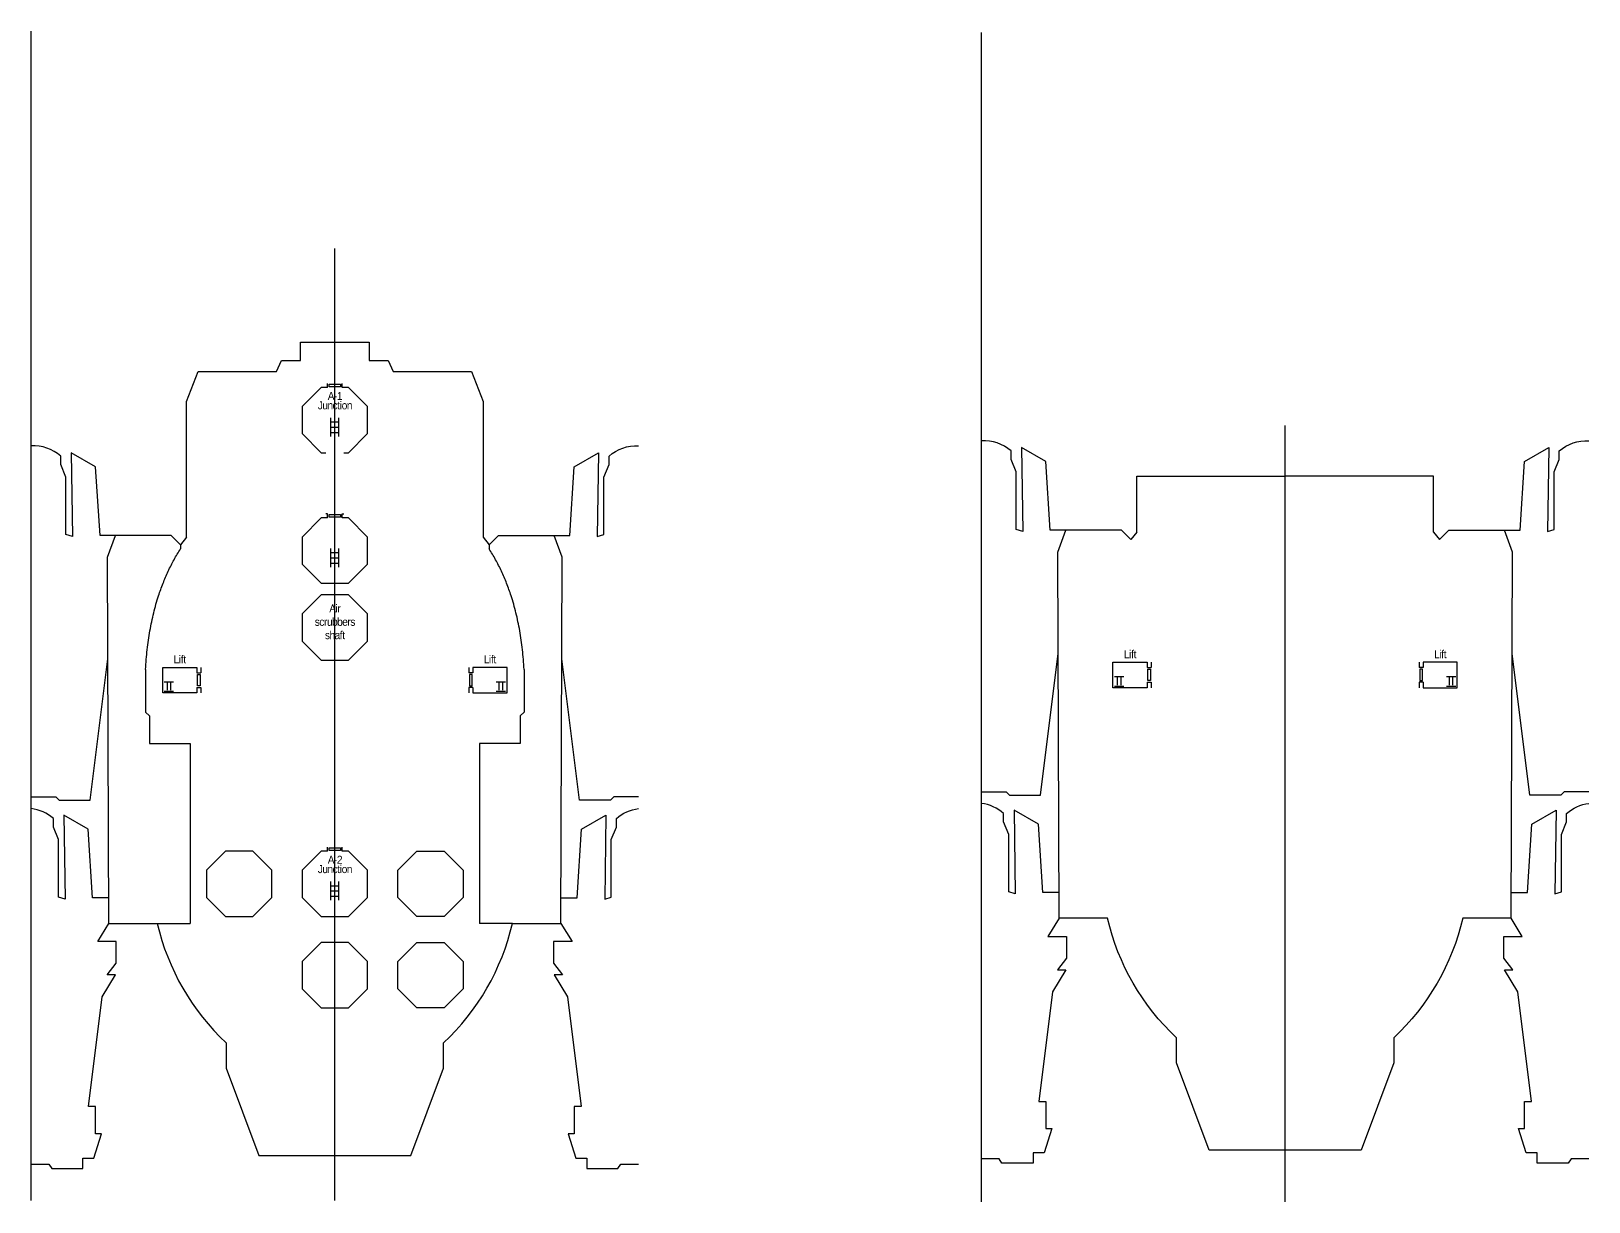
# Model space of a CAD drawing. Header units: millimetres. Extents: x 26183 to 220797, y 29460 to 340250.
# Drawn here: x 26183 to 220797, y 29460 to 175684 of the extents above; entities that cross this region are included whole.
import ezdxf

# ---------------------------------------------------------------- set-up
doc = ezdxf.new("R2010")
doc.units = ezdxf.units.MM
doc.header["$MEASUREMENT"] = 0
doc.layers.add('axes', color=140, linetype='Continuous', plot=False)
for name, color, linetype in [('Deck A', 3, 'Continuous'), ('hatch', 254, 'Continuous'), ('icons', 3, 'Continuous'), ('Text', 255, 'Continuous')]:
    doc.layers.add(name, color=color, linetype=linetype)
doc.styles.get("Standard").update_dxf_attribs({"font": 'arial.ttf'})
doc.dimstyles.get("Standard").update_dxf_attribs({"dimtxt": 0.18, "dimasz": 0.18, "dimexe": 0.18, "dimexo": 0.0625, "dimgap": 0.09, "dimtad": 0, "dimtih": 1, "dimtoh": 1, "dimdec": 4, "dimzin": 0, "dimdsep": 46, "dimtxsty": 'Standard', "dimcen": 0.09, "dimadec": 0, "dimazin": 0, "dimtfac": 1, "dimtdec": 4, "dimtofl": 0, "dimtmove": 0, "dimatfit": 3, "dimfxl": 1, "dimtolj": 1, "dimtzin": 0, "dimarcsym": 0})

# ---------------------------------------------------------------- blocks, each defined once
blk = doc.blocks.new('ladder')
at = {"layer": 'icons'}
for p, q in [((-493, -510), (-493, 1825)), ((-493, 1314), (493, 1314)), ((-493, 657), (493, 657)), ((-493, 0), (493, 0)), ((493, -510), (493, 1825))]:
    blk.add_line(p, q, dxfattribs=at)
blk = doc.blocks.new('lift')
at = {"layer": 'icons'}
for p, q in [((-576, 1193), (576, 1193)), ((-576, 0), (576, 0))]:
    blk.add_line(p, q, dxfattribs=at)
for points in [[(-237, 1061), (-237, 132)], [(237, 132), (237, 1061)]]:
    blk.add_leader(points, dimstyle='Standard', override={"dimasz": 400}, dxfattribs=at)

msp = doc.modelspace()

# ---------------------------------------------------------------- linework, layer by layer
at = {"layer": 'axes'}
for p, q in [((26183, 29619), (26183, 175684)), ((144912, 29460), (144912, 175525)), ((64126, 29619), (64126, 148536)), ((182855, 29460), (182855, 126423))]:
    msp.add_line(p, q, dxfattribs=at)
at = {"layer": 'Deck A'}
for p, q in [((63210, 131194), (63210, 131695)), ((65042, 131194), (65042, 131695)), ((63210, 115384), (62999, 115384)), ((63210, 114882), (63210, 115384)), ((65042, 114882), (65042, 115384)), ((65042, 115384), (65253, 115384)), ((42617, 93032), (42617, 96221)), ((42617, 96221), (46882, 96221)), ((46882, 96221), (46882, 95543)), ((46882, 95543), (47384, 95543)), ((47384, 96221), (47384, 95543)), ((80868, 96221), (80868, 95543)), ((81370, 95543), (80868, 95543)), ((85635, 96221), (81370, 96221)), ((81370, 96221), (81370, 95543)), ((85635, 93032), (85635, 96221)), ((161346, 93677), (161346, 96866)), ((161346, 96866), (165611, 96866)), ((165611, 96866), (165611, 96187)), ((165611, 96187), (166112, 96187)), ((166112, 96866), (166112, 96187)), ((199597, 96866), (199597, 96187)), ((200099, 96187), (199597, 96187)), ((204363, 96866), (200099, 96866)), ((200099, 96866), (200099, 96187)), ((204363, 93677), (204363, 96866)), ((46882, 93711), (46882, 93032)), ((46882, 93711), (47384, 93711)), ((47384, 93711), (47384, 93032)), ((80868, 93711), (80868, 93032)), ((81370, 93711), (80868, 93711)), ((81370, 93711), (81370, 93032)), ((165611, 93677), (161346, 93677)), ((165611, 94355), (165611, 93677)), ((165611, 94355), (166112, 94355)), ((166112, 94355), (166112, 93677)), ((199597, 94355), (199597, 93677)), ((200099, 94355), (199597, 94355)), ((200099, 94355), (200099, 93677)), ((200099, 93677), (204363, 93677)), ((46882, 93032), (42617, 93032)), ((81370, 93032), (85635, 93032)), ((63210, 73267), (63210, 73768)), ((65042, 73267), (65042, 73768))]:
    msp.add_line(p, q, dxfattribs=at)
for points in [[(45612, 112472), (45612, 129408), (47046, 133180), (56823, 133180), (57466, 134566), (59819, 134566), (59819, 136823), (68433, 136823), (68433, 134566), (70785, 134566), (71429, 133180), (81206, 133180), (82640, 129408), (82640, 112472)], [(63210, 131194), (62435, 131194), (60043, 128802), (60043, 125419), (62435, 123027), (62999, 123027)], [(65253, 123027), (65817, 123027), (68209, 125419), (68209, 128802), (65817, 131194), (65042, 131194)], [(164341, 113116), (164341, 120115), (182855, 120115)], [(201369, 113116), (201369, 120115), (182855, 120115)], [(63210, 114882), (62435, 114882), (60043, 112491), (60043, 109108), (62435, 106716), (65817, 106716), (68209, 109108), (68209, 112491), (65817, 114882), (65042, 114882)], [(154622, 64882), (154441, 110611), (155434, 113354)], [(211087, 64882), (211269, 110611), (210275, 113354)], [(35893, 64238), (35712, 109966), (36705, 112710)], [(44851, 111533), (44851, 111024)], [(83401, 111533), (83401, 111024)], [(92359, 64238), (92540, 109966), (91547, 112710)], [(144912, 80677), (148007, 80677), (148420, 80265), (152276, 80265), (154491, 97949)], [(220797, 80677), (217702, 80677), (217290, 80265), (213434, 80265), (211219, 97949)], [(26183, 80032), (29278, 80032), (29691, 79620), (33547, 79620), (35762, 97304)], [(40478, 95953), (40478, 90641), (40969, 90151), (40969, 86713), (46044, 86713), (46044, 64238)], [(87773, 95953), (87773, 90641), (87283, 90151), (87283, 86713), (82207, 86713), (82207, 64238)], [(102068, 80032), (98973, 80032), (98561, 79620), (94705, 79620), (92490, 97304)], [(63210, 73267), (62435, 73267), (60043, 70875), (60043, 67492), (62435, 65100), (65817, 65100), (68209, 67492), (68209, 70875), (65817, 73267), (65042, 73267)], [(41941, 64238), (46044, 64238)], [(86311, 64238), (82207, 64238)]]:
    msp.add_lwpolyline(points, dxfattribs=at)
for points in [[(64836, 131279), (63416, 131279), (63416, 131610), (64836, 131610)], [(64836, 114968), (63416, 114968), (63416, 115299), (64836, 115299)], [(65817, 97118), (68209, 99510), (68209, 102893), (65817, 105285), (62435, 105285), (60043, 102893), (60043, 99510), (62435, 97118)], [(165696, 94562), (165696, 95981), (166027, 95981), (166027, 94562)], [(200014, 94562), (200014, 95981), (199682, 95981), (199682, 94562)], [(46967, 93917), (46967, 95336), (47298, 95336), (47298, 93917)], [(81285, 93917), (81285, 95336), (80953, 95336), (80953, 93917)], [(53863, 65100), (56255, 67492), (56255, 70875), (53863, 73267), (50480, 73267), (48088, 70875), (48088, 67492), (50480, 65100)], [(64836, 73352), (63416, 73352), (63416, 73683), (64836, 73683)], [(74389, 65100), (71997, 67492), (71997, 70875), (74389, 73267), (77772, 73267), (80164, 70875), (80164, 67492), (77772, 65100)], [(65817, 53686), (68209, 56078), (68209, 59460), (65817, 61852), (62435, 61852), (60043, 59460), (60043, 56078), (62435, 53686)], [(74389, 53686), (71997, 56078), (71997, 59460), (74389, 61852), (77772, 61852), (80164, 59460), (80164, 56078), (77772, 53686)]]:
    msp.add_lwpolyline(points, close=True, dxfattribs=at)
for points in [[(45612, 112472), (44851, 111533), (43675, 112710), (34785, 112710), (34216, 121283), (31168, 123017), (31333, 112550), (30504, 112801), (30504, 119986), (29874, 121554), (29874, 122600, 0.2016048), (26183, 123883)], [(82640, 112472), (83401, 111533), (84577, 112710), (93467, 112710), (94036, 121283), (97084, 123017), (96919, 112550), (97748, 112801), (97748, 119986), (98378, 121554), (98378, 122600, -0.2016048), (102068, 123883)], [(164341, 113116), (163580, 112178), (162403, 113354), (153513, 113354), (152945, 121928), (149897, 123662), (150062, 113195), (149232, 113446), (149232, 120630), (148603, 122199), (148603, 123245, 0.2016048), (144912, 124528)], [(201369, 113116), (202130, 112178), (203306, 113354), (212196, 113354), (212765, 121928), (215812, 123662), (215648, 113195), (216477, 113446), (216477, 120630), (217107, 122199), (217107, 123245, -0.2016048), (220797, 124528)], [(35881, 67434), (33865, 67434), (33297, 76008), (30249, 77742), (30414, 67275), (29585, 67526), (29585, 74711), (28955, 76279), (28955, 77325, 0.1545001), (26183, 78582)], [(92371, 67434), (94386, 67434), (94955, 76008), (98003, 77742), (97838, 67275), (98667, 67526), (98667, 74711), (99297, 76279), (99297, 77325, -0.1545001), (102068, 78582)], [(154610, 68079), (152594, 68079), (152026, 76653), (148978, 78387), (149143, 67920), (148313, 68171), (148313, 75355), (147684, 76924), (147684, 77970, 0.1545001), (144912, 79227)], [(211100, 68079), (213115, 68079), (213684, 76653), (216731, 78387), (216567, 67920), (217396, 68171), (217396, 75355), (218026, 76924), (218026, 77970, -0.1545001), (220797, 79227)], [(26183, 34178), (28407, 34178), (28749, 33645), (32659, 33645), (32659, 34931), (34001, 34931), (34963, 37968), (34209, 37968), (34209, 41368), (33341, 41368), (35054, 55054), (36732, 57794), (35674, 57794), (36791, 59270), (36791, 61963), (34496, 61963), (35893, 64238), (41941, 64238, 0.1492089), (50557, 49307), (50557, 46164), (54622, 35265), (64126, 35265), (73630, 35265), (77695, 46164), (77695, 49307, 0.1492089), (86311, 64238), (92359, 64238), (93756, 61963), (91460, 61963), (91460, 59270), (92578, 57794), (91520, 57794), (93198, 55054), (94910, 41368), (94043, 41368), (94043, 37968), (93289, 37968), (94251, 34931), (95593, 34931), (95593, 33645), (99502, 33645), (99845, 34178), (102068, 34178)], [(220797, 34823), (218574, 34823), (218231, 34290), (214322, 34290), (214322, 35575), (212980, 35575), (212018, 38612), (212771, 38612), (212771, 42012), (213639, 42012), (211927, 55699), (210249, 58439), (211307, 58439), (210189, 59915), (210189, 62608), (212485, 62608), (211087, 64882), (205040, 64882, -0.1492089), (196423, 49951), (196423, 46809), (192359, 35910), (182855, 35910), (173350, 35910), (169286, 46809), (169286, 49951, -0.1492089), (160670, 64882), (154622, 64882), (153225, 62608), (155520, 62608), (155520, 59915), (154403, 58439), (155460, 58439), (153783, 55699), (152070, 42012), (152938, 42012), (152938, 38612), (153692, 38612), (152730, 35575), (151388, 35575), (151388, 34290), (147478, 34290), (147136, 34823), (144912, 34823)]]:
    msp.add_lwpolyline(points, format="xyb", dxfattribs=at)
for points in [[(40478, 95953), (40984, 105016), (44851, 111024)], [(87773, 95953), (87268, 105016), (83401, 111024)]]:
    msp.add_open_spline(points, degree=2, dxfattribs=at)

# ---------------------------------------------------------------- block references
at = {"layer": 'hatch'}
for name, p in [('ladder', (64126, 125558)), ('ladder', (64126, 109247)), ('lift', (43393, 93232)), ('lift', (84859, 93232)), ('lift', (162122, 93877)), ('lift', (203587, 93877)), ('ladder', (64126, 67631))]:
    msp.add_blockref(name, p, dxfattribs=at)

# ---------------------------------------------------------------- texts
at = {"layer": 'Text', "char_height": 1000, "attachment_point": 2}
for s, insert in [('\\pxsm0.7;{\\fOCR-A|b0|i0|c0|p50;\\W0.95;\\T0.9;A-1\\PJunction}', (64126, 130615)), ('{\\fOCR-A|b0|i0|c0|p50;\\W0.95;\\T0.9;Air\\Pscrubbers\\Pshaft}', (64126, 104074)), ('\\pxsm0.7;{\\fOCR-A|b0|i0|c0|p50;\\W0.95;\\T0.9;Lift}', (44750, 97720)), ('\\pxsm0.7;{\\fOCR-A|b0|i0|c0|p50;\\W0.95;\\T0.9;Lift}', (83502, 97720)), ('\\pxsm0.7;{\\fOCR-A|b0|i0|c0|p50;\\W0.95;\\T0.9;Lift}', (163478, 98365)), ('\\pxsm0.7;{\\fOCR-A|b0|i0|c0|p50;\\W0.95;\\T0.9;Lift}', (202231, 98365)), ('\\pxsm0.7;{\\fOCR-A|b0|i0|c0|p50;\\W0.95;\\T0.9;A-2\\PJunction}', (64126, 72688))]:
    msp.add_mtext_dynamic_manual_height_columns(s, width=12102.49, gutter_width=1, heights=[0], dxfattribs=dict(at, insert=insert))

doc.saveas('drawing.dxf')
